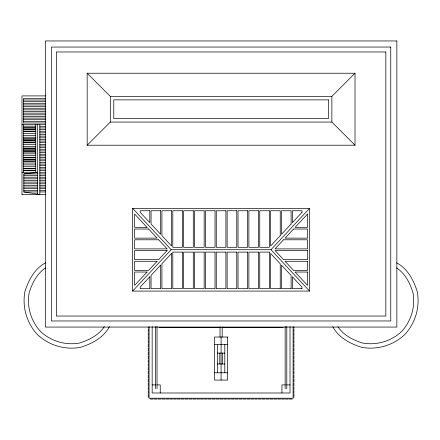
<?xml version="1.0" encoding="UTF-8"?>
<svg xmlns="http://www.w3.org/2000/svg" width="440" height="440" viewBox="0 0 440 440"><rect width="100%" height="100%" fill="white"/><g stroke="black" fill="none" stroke-linecap="round" stroke-linejoin="round"><path stroke-width="0.66" d="M104.313 326.695C98.626 335.297 88.941 340.12 79.316 343.09C65.318 345.499 51.04 341.253 40.634 331.584C30.965 321.178 26.719 306.906 29.134 292.902C32.098 283.277 36.922 273.598 45.523 267.905M109.395 326.667C103.604 337.733 91.74 343.871 80.223 347.408C64.768 350.07 49.005 345.378 37.516 334.702C26.84 323.213 22.154 307.456 24.816 291.995C28.347 280.478 34.485 268.615 45.551 262.829M132.611 291.071L171.177 249.711L270.996 249.711L309.557 208.351L132.611 208.351L132.611 291.071L309.557 291.071L309.557 208.351M87.164 145.216L110.303 122.078L331.87 122.078L355.009 145.216L355.009 73.238L87.164 73.238L87.164 145.216L355.009 145.216M87.164 73.238L110.303 96.377L331.87 96.377L355.009 73.238M39.842 124.669L39.842 194.453L23.832 191.956L23.832 173.927L37.84 172.464M45.826 95.904L22 95.904L22 194.469M45.381 98.395L23.601 98.395L23.601 122.997L45.381 122.997M23.601 100.007L45.381 100.007M23.601 101.679L45.381 101.679M23.601 103.29L45.381 103.29M23.601 104.962L45.381 104.962M23.601 106.574L45.381 106.574M23.601 108.246L45.381 108.246M23.601 109.857L45.381 109.857M23.601 111.529L45.381 111.529M23.601 113.146L45.381 113.146M23.601 114.813L45.381 114.813M23.601 116.43L45.381 116.43M23.601 118.096L45.381 118.096M23.601 119.713L45.381 119.713M23.601 121.38L45.381 121.38M22 124.669L45.326 124.669M23.601 126.187L35.75 126.187M39.842 126.28L45.326 126.28M23.601 127.82L35.75 127.82M39.842 127.952L45.326 127.952M23.601 128.029L35.75 128.029M39.842 129.564L45.326 129.564M23.601 129.663L35.75 129.663M23.601 129.871L35.75 129.871M39.842 131.236L45.326 131.236M23.601 131.505L35.75 131.505M23.601 131.714L35.75 131.714M39.842 132.847L45.326 132.847M23.601 133.557L35.75 133.557M39.842 134.519L45.326 134.519M23.601 135.399L35.75 135.399M39.842 136.131L45.326 136.131M23.601 137.242L35.75 137.242M39.842 137.803L45.326 137.803M23.601 138.875L35.75 138.875M23.601 139.084L35.75 139.084M39.842 139.414L45.326 139.414M23.601 140.718L35.75 140.718M23.601 140.927L35.75 140.927M39.842 141.086L45.326 141.086M23.601 142.56L35.75 142.56M39.842 142.698L45.326 142.698M23.601 142.769L35.75 142.769M39.842 144.37L45.326 144.37M23.601 144.612L35.75 144.612M39.842 145.981L45.326 145.981M23.601 146.454L35.75 146.454M39.842 147.653L45.326 147.653M23.601 148.093L35.75 148.093M23.601 148.297L35.75 148.297M39.842 149.264L45.326 149.264M23.601 149.936L35.75 149.936M23.601 150.139L35.75 150.139M39.842 150.937L45.326 150.937M23.601 151.778L35.75 151.778M23.601 151.987L35.75 151.987M39.842 152.554L45.326 152.554M23.601 153.83L35.75 153.83M39.842 154.22L45.326 154.22M23.601 155.672L35.75 155.672M39.842 155.837L45.326 155.837M23.601 157.305L35.75 157.305M23.601 157.514L35.75 157.514M39.842 157.504L45.326 157.504M23.601 159.148L35.75 159.148M39.842 159.121L45.326 159.121M23.601 159.357L35.75 159.357M39.842 160.787L45.326 160.787M23.601 160.99L35.75 160.99M23.601 161.2L35.75 161.2M39.842 162.404L45.326 162.404M23.601 163.042L35.75 163.042M39.842 164.076L45.326 164.076M23.601 164.885L35.75 164.885M39.842 165.688L45.326 165.688M23.601 166.727L35.75 166.727M39.842 167.36L45.326 167.36M23.601 168.361L35.75 168.361M23.601 168.57L35.75 168.57M39.842 168.971L45.326 168.971M23.601 170.203L35.75 170.203M23.601 170.412L35.75 170.412M39.842 170.643L45.326 170.643M22 172.255L37.351 172.255M39.842 172.255L45.326 172.255M23.832 173.927L37.34 173.927M39.842 173.927L45.447 173.927M23.832 175.538L37.34 175.538M39.842 175.538L45.447 175.538M23.832 177.21L37.34 177.21M39.842 177.21L45.447 177.21M23.832 178.822L37.34 178.822M39.842 178.822L45.447 178.822M23.832 180.494L37.34 180.494M39.842 180.494L45.447 180.494M23.832 182.105L37.34 182.105M39.842 182.105L45.447 182.105M23.832 183.777L37.34 183.777M39.842 183.777L45.447 183.777M23.832 185.389L37.34 185.389M39.842 185.389L45.447 185.389M23.832 187.061L37.34 187.061M39.842 187.061L45.447 187.061M23.832 188.672L37.34 188.672M39.842 188.672L45.447 188.672M23.832 190.344L37.34 190.344M39.842 190.344L45.447 190.344M23.832 191.956L37.34 191.956M39.842 191.956L45.447 191.956M22 194.453L45.826 194.431M158.934 327.344L220.418 327.344M221.755 327.344L283.234 327.344M214.539 344.322L227.629 344.322M217.365 353.106L224.807 353.106M217.365 363.99L224.807 363.99M214.539 372.774L227.629 372.774M152.157 384.912L155.524 384.912M156.871 384.912L160.237 384.912L160.237 392.992M285.302 384.912L281.936 384.912L281.936 392.992M286.649 384.912L290.015 384.912M150.31 399.047L153.302 399.047M154.165 399.047L157.163 399.047M158.026 399.047L161.024 399.047M161.887 399.047L164.879 399.047M165.743 399.047L168.74 399.047M169.604 399.047L172.601 399.047M173.465 399.047L176.457 399.047M177.32 399.047L180.318 399.047M181.181 399.047L184.179 399.047M185.042 399.047L188.034 399.047M188.898 399.047L191.895 399.047M192.759 399.047L195.756 399.047M196.62 399.047L199.612 399.047M200.475 399.047L203.472 399.047M204.336 399.047L207.334 399.047M208.197 399.047L211.189 399.047M212.053 399.047L215.05 399.047M215.914 399.047L218.911 399.047M219.769 399.047L222.767 399.047M223.63 399.047L226.628 399.047M227.491 399.047L230.489 399.047M231.347 399.047L234.344 399.047M235.208 399.047L238.205 399.047M239.069 399.047L242.066 399.047M242.924 399.047L245.922 399.047M246.785 399.047L249.782 399.047M250.646 399.047L253.638 399.047M254.502 399.047L257.499 399.047M258.363 399.047L261.36 399.047M262.224 399.047L265.216 399.047M266.079 399.047L269.077 399.047M269.94 399.047L272.938 399.047M273.801 399.047L276.793 399.047M277.656 399.047L280.654 399.047M281.518 399.047L284.515 399.047M285.379 399.047L288.37 399.047M289.234 399.047L292.232 399.047M396.616 262.829C407.688 268.615 413.82 280.478 417.357 291.995C420.019 307.456 415.333 323.213 404.657 334.702C393.162 345.378 377.405 350.07 361.95 347.408C350.427 343.871 338.564 337.733 332.777 326.667M396.649 267.905C405.245 273.598 410.075 283.277 413.039 292.902C415.448 306.906 411.202 321.178 401.533 331.584C391.127 341.253 376.855 345.499 362.857 343.09C353.227 340.12 343.547 335.297 337.86 326.695M270.996 249.711L309.557 291.071M132.611 208.351L171.177 249.711M331.87 96.377L331.87 122.078M293.92 327.322L293.92 327.894M293.92 328.757L293.92 331.755M293.92 332.613L293.92 335.61M293.92 336.474L293.92 339.471M293.92 340.334L293.92 343.332M293.92 344.19L293.92 347.188M293.92 348.051L293.92 351.048M293.92 351.912L293.92 354.904M293.92 355.768L293.92 358.765M293.92 359.629L293.92 362.626M293.92 363.49L293.92 366.482M293.92 367.345L293.92 370.343M293.92 371.206L293.92 374.204M293.92 375.067L293.92 378.059M293.92 378.923L293.92 381.92M293.92 382.784L293.92 385.781M293.92 386.645L293.92 389.637M293.92 390.5L293.92 393.498M293.92 394.361L293.92 397.359M293.095 326.436L293.095 398.228L149.072 398.228L149.072 326.436M290.015 326.469L290.015 392.992L152.157 392.992L152.157 326.469M286.798 326.409L286.798 388.724M285.153 326.409L285.153 388.724M224.807 344.322L224.807 372.774M222.387 353.106L222.387 363.99M222.162 327.008L222.162 337.073M221.084 337.024L221.084 380.072M220.011 327.008L220.011 337.073M219.78 353.106L219.78 363.99M217.365 344.322L217.365 372.774M157.02 326.409L157.02 388.724M155.375 326.409L155.375 388.724M148.253 327.322L148.253 327.894M148.253 328.757L148.253 331.755M148.253 332.613L148.253 335.61M148.253 336.474L148.253 339.471M148.253 340.334L148.253 343.332M148.253 344.19L148.253 347.188M148.253 348.051L148.253 351.048M148.253 351.912L148.253 354.904M148.253 355.768L148.253 358.765M148.253 359.629L148.253 362.626M148.253 363.49L148.253 366.482M148.253 367.345L148.253 370.343M148.253 371.206L148.253 374.204M148.253 375.067L148.253 378.059M148.253 378.923L148.253 381.92M148.253 382.784L148.253 385.781M148.253 386.645L148.253 389.637M148.253 390.5L148.253 393.498M148.253 394.361L148.253 397.359M110.303 96.377L110.303 122.078M37.351 124.669L37.351 194.453M35.75 124.135L35.75 172.255M23.601 124.135L23.601 172.255M147.087 272.036L134.645 285.379L134.645 272.036L147.087 272.036M157.113 261.283L148.621 270.397L134.645 270.397L134.645 261.283L157.113 261.283M167.139 250.536L158.642 259.644L134.645 259.644L134.645 250.536L167.139 250.536M149.809 276.766L140.184 287.089L140.184 288.668L149.809 288.668L149.809 276.766M160.683 265.106L151.052 275.429L151.052 288.668L160.683 288.668L160.683 265.106M171.551 253.446L161.926 263.774L161.926 288.668L171.551 288.668L171.551 253.446M280.247 235.653L270.622 245.977L270.622 210.755L280.247 210.755L280.247 235.653M291.115 223.993L281.49 234.316L281.49 210.755L291.115 210.755L291.115 223.993M301.983 212.333L292.358 222.662L292.358 210.755L301.983 210.755L301.983 212.333M283.525 239.784L275.033 248.892L307.522 248.892L307.522 239.784L283.525 239.784M293.552 229.031L285.06 238.139L307.522 238.139L307.522 229.031L293.552 229.031M307.522 214.044L295.081 227.387L307.522 227.387L307.522 214.044M396.853 40.953L45.32 40.953L45.32 327.063L396.853 327.063L396.853 40.953M390.759 47.047L51.414 47.047L51.414 320.969L390.759 320.969L390.759 47.047M385.825 51.975L56.342 51.975L56.342 316.036L385.825 316.036L385.825 51.975M328.389 99.858L113.779 99.858L113.779 118.597L328.389 118.597L328.389 99.858M149.809 210.755L140.184 210.755L140.184 212.333L149.809 222.662L149.809 210.755M160.683 210.755L151.052 210.755L151.052 223.993L160.683 234.316L160.683 210.755M171.551 210.755L161.926 210.755L161.926 235.653L171.551 245.977L171.551 210.755M182.419 210.755L172.794 210.755L172.794 247.308L182.419 247.308L182.419 210.755M193.292 210.755L183.662 210.755L183.662 247.308L193.292 247.308L193.292 210.755M204.16 210.755L194.535 210.755L194.535 247.308L204.16 247.308L204.16 210.755M215.028 210.755L205.403 210.755L205.403 247.308L215.028 247.308L215.028 210.755M225.896 210.755L216.271 210.755L216.271 247.308L225.896 247.308L225.896 210.755M236.77 210.755L227.139 210.755L227.139 247.308L236.77 247.308L236.77 210.755M247.638 210.755L238.013 210.755L238.013 247.308L247.638 247.308L247.638 210.755M258.506 210.755L248.881 210.755L248.881 247.308L258.506 247.308L258.506 210.755M269.379 210.755L259.749 210.755L259.749 247.308L269.379 247.308L269.379 210.755M147.087 227.387L134.645 227.387L134.645 214.044L147.087 227.387M148.621 229.031L134.645 229.031L134.645 238.139L157.113 238.139L148.621 229.031M158.642 239.784L134.645 239.784L134.645 248.892L167.139 248.892L158.642 239.784M307.522 250.536L275.033 250.536L283.525 259.644L307.522 259.644L307.522 250.536M182.419 252.115L172.794 252.115L172.794 288.668L182.419 288.668L182.419 252.115M193.292 252.115L183.662 252.115L183.662 288.668L193.292 288.668L193.292 252.115M204.16 252.115L194.535 252.115L194.535 288.668L204.16 288.668L204.16 252.115M215.028 252.115L205.403 252.115L205.403 288.668L215.028 288.668L215.028 252.115M225.896 252.115L216.271 252.115L216.271 288.668L225.896 288.668L225.896 252.115M236.77 252.115L227.139 252.115L227.139 288.668L236.77 288.668L236.77 252.115M247.638 252.115L238.013 252.115L238.013 288.668L247.638 288.668L247.638 252.115M258.506 252.115L248.881 252.115L248.881 288.668L258.506 288.668L258.506 252.115M269.379 252.115L259.749 252.115L259.749 288.668L269.379 288.668L269.379 252.115M307.522 261.283L285.06 261.283L293.552 270.397L307.522 270.397L307.522 261.283M307.522 272.036L295.081 272.036L307.522 285.379L307.522 272.036M280.247 288.668L270.622 288.668L270.622 253.446L280.247 263.774L280.247 288.668M291.115 288.668L281.49 288.668L281.49 265.106L291.115 275.429L291.115 288.668M301.983 288.668L292.358 288.668L292.358 276.766L301.983 287.089L301.983 288.668M227.629 337.024L214.539 337.024L214.539 380.072L227.629 380.072L227.629 337.024"/></g></svg>
